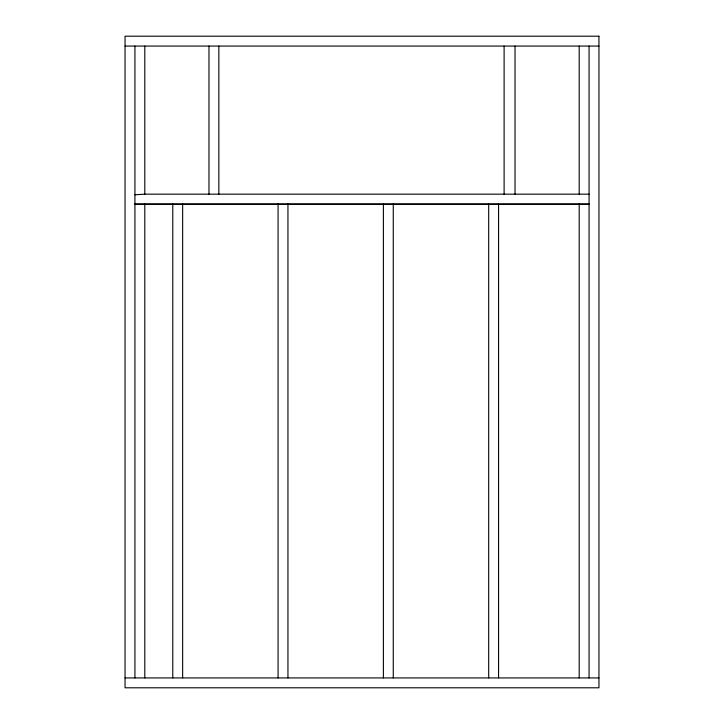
<?xml version="1.0" encoding="UTF-8"?>
<svg xmlns="http://www.w3.org/2000/svg" width="724" height="724" viewBox="0 0 724 724"><rect width="100%" height="100%" fill="white"/><g stroke="black" fill="none" stroke-linecap="round" stroke-linejoin="round"><path stroke-width="1.09" d="M134.926 194.774L144.8 194.168L589.074 194.168M125.053 46.074L598.947 46.074M134.926 204.032L589.074 204.032M134.926 204.258L589.074 204.258M125.053 677.926L598.947 677.926M589.074 46.074L589.074 677.926M579.2 46.074L579.2 194.168M579.2 204.032L579.2 677.926M515.026 46.074L515.026 194.168M504.112 46.074L504.112 194.168M498.574 204.032L498.574 677.926M488.7 204.032L488.7 677.926M393.268 204.032L393.268 677.926M383.394 204.032L383.394 677.926M287.953 204.032L287.953 677.926M278.079 204.032L278.079 677.926M218.847 46.074L218.847 194.168M208.974 46.074L208.974 194.168M182.647 204.032L182.647 677.926M172.774 204.032L172.774 677.926M144.8 46.074L144.8 194.168M144.8 204.032L144.8 677.926M134.926 46.074L134.926 677.926M598.947 36.2L125.053 36.2L125.053 687.8L598.947 687.8L598.947 36.2"/></g></svg>
